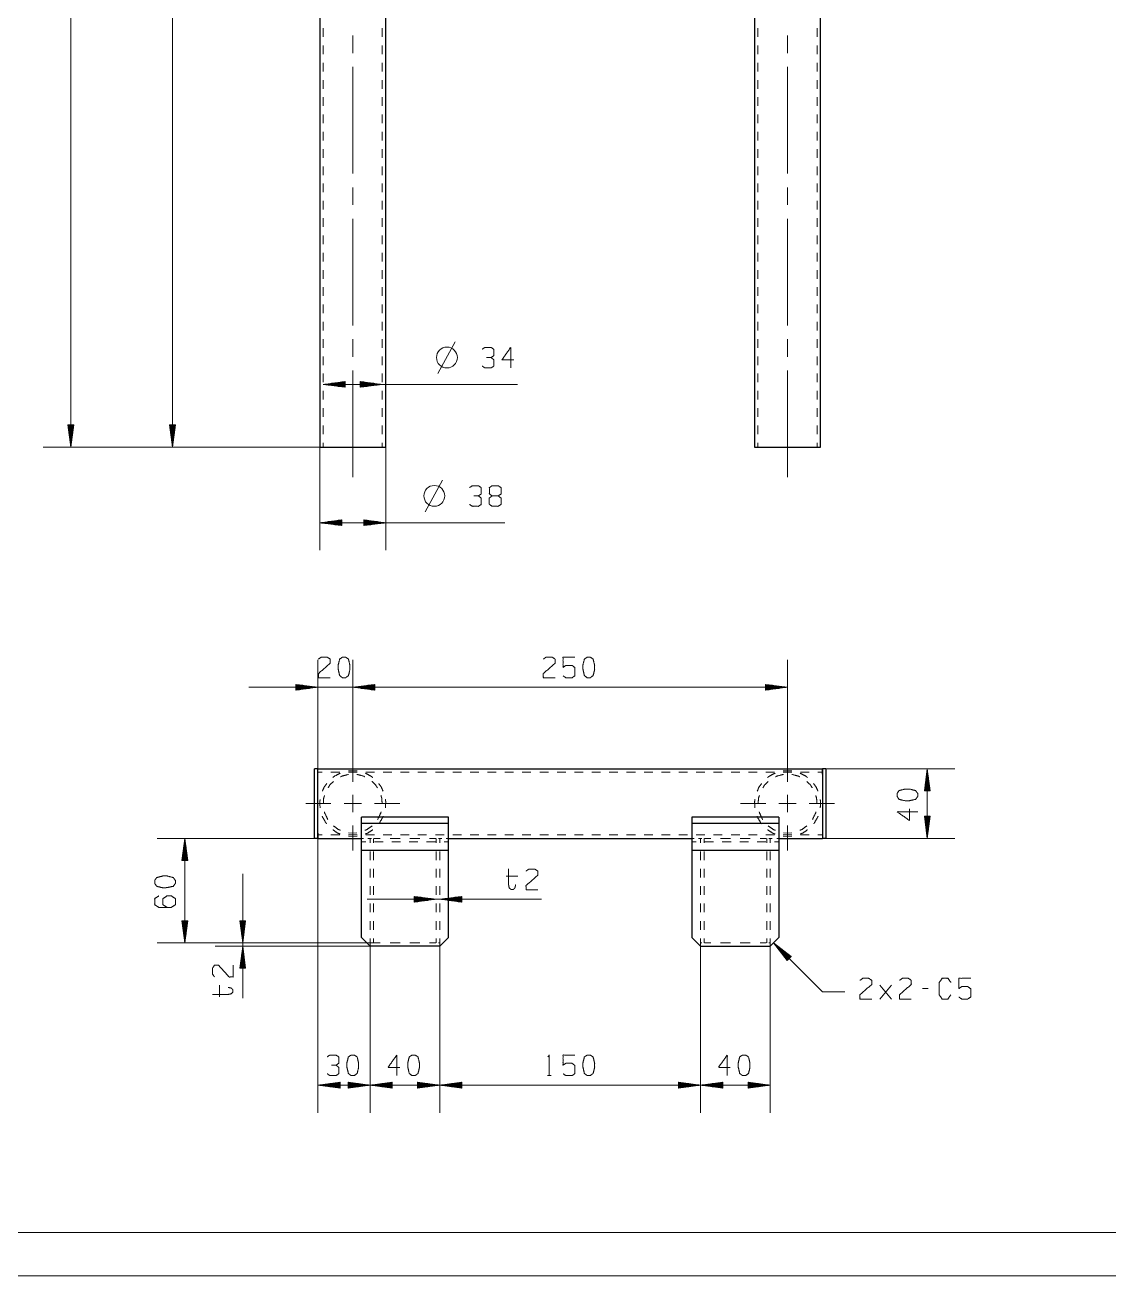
# Model space of a CAD drawing. Header units: millimetres. Extents: x 0 to 420, y 0 to 297.
# Drawn here: x 85.4 to 210, y 0 to 143.9 of the extents above; entities that cross this region are included whole.
import ezdxf

# ---------------------------------------------------------------- set-up
doc = ezdxf.new("R2010")
doc.units = ezdxf.units.MM
doc.layers.add('101', color=7, linetype='Continuous', true_color=0xffffff)

msp = doc.modelspace()

# ---------------------------------------------------------------- linework, layer by layer
at = {"layer": '101', "color": 22, "linetype": 'Continuous', "lineweight": 18}
for p, q in [((90.63, 95.33), (90.63, 261.86)), ((102.31, 95.33), (102.31, 240.33)), ((122.18, 102.87), (119.64, 102.53)), ((119.64, 102.53), (122.18, 102.2)), ((119.64, 102.53), (141.99, 102.53)), ((122.18, 102.56), (119.84, 102.56)), ((122.18, 102.51), (119.84, 102.51)), ((122.18, 102.61), (120.22, 102.61)), ((122.18, 102.46), (120.22, 102.46)), ((122.18, 102.66), (120.61, 102.66)), ((122.18, 102.41), (120.61, 102.41)), ((122.18, 102.71), (120.99, 102.71)), ((122.18, 102.35), (120.99, 102.35)), ((122.18, 102.76), (121.38, 102.76)), ((122.18, 102.3), (121.38, 102.3)), ((122.18, 102.81), (121.77, 102.81)), ((122.18, 102.25), (121.77, 102.25)), ((122.18, 102.86), (122.15, 102.86)), ((122.18, 102.86), (122.15, 102.86)), ((122.18, 102.2), (122.15, 102.2)), ((122.18, 102.2), (122.15, 102.2)), ((122.18, 102.2), (122.18, 102.87)), ((126.44, 102.53), (123.9, 102.87)), ((123.9, 102.87), (123.9, 102.2)), ((123.9, 102.86), (123.94, 102.86)), ((123.9, 102.86), (123.94, 102.86)), ((123.9, 102.81), (124.32, 102.81)), ((123.9, 102.76), (124.71, 102.76)), ((123.9, 102.71), (125.09, 102.71)), ((123.9, 102.66), (125.48, 102.66)), ((123.9, 102.61), (125.87, 102.61)), ((123.9, 102.56), (126.25, 102.56)), ((123.9, 102.2), (126.44, 102.53)), ((123.9, 102.51), (126.25, 102.51)), ((123.9, 102.46), (125.87, 102.46)), ((123.9, 102.41), (125.48, 102.41)), ((123.9, 102.35), (125.09, 102.35)), ((123.9, 102.3), (124.71, 102.3)), ((123.9, 102.25), (124.32, 102.25)), ((123.9, 102.2), (123.94, 102.2)), ((123.9, 102.2), (123.94, 102.2)), ((90.3, 97.87), (90.3, 97.83)), ((90.3, 97.87), (90.3, 97.83)), ((90.3, 97.87), (90.63, 95.33)), ((90.97, 97.87), (90.3, 97.87)), ((90.36, 97.87), (90.36, 97.45)), ((90.41, 97.87), (90.41, 97.06)), ((90.46, 97.87), (90.46, 96.68)), ((90.51, 97.87), (90.51, 96.29)), ((90.56, 97.87), (90.56, 95.9)), ((90.61, 97.87), (90.61, 95.52)), ((90.63, 95.33), (90.97, 97.87)), ((90.66, 97.87), (90.66, 95.52)), ((90.71, 97.87), (90.71, 95.9)), ((90.76, 97.87), (90.76, 96.29)), ((90.81, 97.87), (90.81, 96.68)), ((90.86, 97.87), (90.86, 97.06)), ((90.91, 97.87), (90.91, 97.45)), ((90.96, 97.87), (90.96, 97.83)), ((90.96, 97.87), (90.96, 97.83)), ((101.98, 97.87), (101.98, 97.83)), ((102.65, 97.87), (101.98, 97.87)), ((101.98, 97.87), (101.98, 97.83)), ((101.98, 97.87), (102.31, 95.33)), ((102.03, 97.87), (102.03, 97.45)), ((102.09, 97.87), (102.09, 97.06)), ((102.14, 97.87), (102.14, 96.68)), ((102.19, 97.87), (102.19, 96.29)), ((102.24, 97.87), (102.24, 95.9)), ((102.29, 97.87), (102.29, 95.52)), ((102.31, 95.33), (102.65, 97.87)), ((102.34, 97.87), (102.34, 95.52)), ((102.39, 97.87), (102.39, 95.9)), ((102.44, 97.87), (102.44, 96.29)), ((102.49, 97.87), (102.49, 96.68)), ((102.54, 97.87), (102.54, 97.06)), ((102.59, 97.87), (102.59, 97.45)), ((102.64, 97.87), (102.64, 97.83)), ((102.64, 97.87), (102.64, 97.83)), ((119.24, 95.33), (87.46, 95.33)), ((119.24, 95.33), (99.14, 95.33)), ((119.24, 95.33), (119.24, 83.45)), ((126.84, 95.33), (126.84, 83.45)), ((121.78, 86.95), (119.24, 86.62)), ((119.24, 86.62), (121.78, 86.29)), ((119.24, 86.62), (140.54, 86.62)), ((121.78, 86.65), (119.44, 86.65)), ((121.78, 86.59), (119.44, 86.59)), ((121.78, 86.7), (119.82, 86.7)), ((121.78, 86.54), (119.82, 86.54)), ((121.78, 86.75), (120.21, 86.75)), ((121.78, 86.49), (120.21, 86.49)), ((121.78, 86.8), (120.59, 86.8)), ((121.78, 86.44), (120.59, 86.44)), ((121.78, 86.85), (120.98, 86.85)), ((121.78, 86.39), (120.98, 86.39)), ((121.78, 86.9), (121.37, 86.9)), ((121.78, 86.34), (121.37, 86.34)), ((121.78, 86.95), (121.75, 86.95)), ((121.78, 86.95), (121.75, 86.95)), ((121.78, 86.29), (121.78, 86.95)), ((126.84, 86.62), (124.3, 86.95)), ((124.3, 86.95), (124.34, 86.95)), ((124.3, 86.95), (124.3, 86.29)), ((124.3, 86.95), (124.34, 86.95)), ((124.3, 86.9), (124.72, 86.9)), ((124.3, 86.85), (125.11, 86.85)), ((124.3, 86.8), (125.49, 86.8)), ((124.3, 86.75), (125.88, 86.75)), ((124.3, 86.7), (126.27, 86.7)), ((124.3, 86.65), (126.65, 86.65)), ((124.3, 86.29), (126.84, 86.62)), ((124.3, 86.59), (126.65, 86.59)), ((124.3, 86.54), (126.27, 86.54)), ((124.3, 86.49), (125.88, 86.49)), ((124.3, 86.44), (125.49, 86.44)), ((124.3, 86.39), (125.11, 86.39)), ((124.3, 86.34), (124.72, 86.34)), ((121.78, 86.29), (121.75, 86.29)), ((121.78, 86.29), (121.75, 86.29)), ((124.3, 86.29), (124.34, 86.29)), ((124.3, 86.29), (124.34, 86.29)), ((119.04, 58.32), (119.04, 70.87)), ((123.04, 59.72), (123.04, 70.87)), ((123.04, 59.72), (123.04, 70.87)), ((173.04, 59.72), (173.04, 70.87)), ((111.11, 67.7), (130.98, 67.7)), ((116.5, 68.03), (116.54, 68.03)), ((116.5, 68.03), (116.54, 68.03)), ((116.5, 68.03), (116.5, 67.36)), ((119.04, 67.7), (116.5, 68.03)), ((116.5, 67.98), (116.92, 67.98)), ((116.5, 67.93), (117.31, 67.93)), ((116.5, 67.88), (117.69, 67.88)), ((116.5, 67.83), (118.08, 67.83)), ((116.5, 67.77), (118.47, 67.77)), ((116.5, 67.72), (118.85, 67.72)), ((116.5, 67.36), (119.04, 67.7)), ((116.5, 67.67), (118.85, 67.67)), ((116.5, 67.62), (118.47, 67.62)), ((125.58, 68.03), (123.04, 67.7)), ((125.58, 68.03), (123.04, 67.7)), ((123.04, 67.7), (125.58, 67.36)), ((123.04, 67.7), (125.58, 67.36)), ((123.04, 67.7), (173.04, 67.7)), ((125.58, 67.72), (123.24, 67.72)), ((125.58, 67.72), (123.24, 67.72)), ((125.58, 67.67), (123.24, 67.67)), ((125.58, 67.67), (123.24, 67.67)), ((125.58, 67.77), (123.62, 67.77)), ((125.58, 67.77), (123.62, 67.77)), ((125.58, 67.62), (123.62, 67.62)), ((125.58, 67.62), (123.62, 67.62)), ((125.58, 67.83), (124.01, 67.83)), ((125.58, 67.83), (124.01, 67.83)), ((125.58, 67.88), (124.39, 67.88)), ((125.58, 67.88), (124.39, 67.88)), ((125.58, 67.93), (124.78, 67.93)), ((125.58, 67.93), (124.78, 67.93)), ((125.58, 67.98), (125.17, 67.98)), ((125.58, 67.98), (125.17, 67.98)), ((125.58, 68.03), (125.55, 68.03)), ((125.58, 68.03), (125.55, 68.03)), ((125.58, 68.03), (125.55, 68.03)), ((125.58, 68.03), (125.55, 68.03)), ((125.58, 67.36), (125.58, 68.03)), ((125.58, 67.36), (125.58, 68.03)), ((170.5, 68.03), (170.54, 68.03)), ((170.5, 68.03), (170.54, 68.03)), ((173.04, 67.7), (170.5, 68.03)), ((170.5, 68.03), (170.5, 67.36)), ((170.5, 67.98), (170.92, 67.98)), ((170.5, 67.93), (171.31, 67.93)), ((170.5, 67.88), (171.69, 67.88)), ((170.5, 67.83), (172.08, 67.83)), ((170.5, 67.77), (172.47, 67.77)), ((170.5, 67.72), (172.85, 67.72)), ((170.5, 67.36), (173.04, 67.7)), ((170.5, 67.67), (172.85, 67.67)), ((170.5, 67.62), (172.47, 67.62)), ((116.5, 67.57), (118.08, 67.57)), ((116.5, 67.52), (117.69, 67.52)), ((116.5, 67.47), (117.31, 67.47)), ((116.5, 67.42), (116.92, 67.42)), ((116.5, 67.37), (116.54, 67.37)), ((116.5, 67.37), (116.54, 67.37)), ((125.58, 67.57), (124.01, 67.57)), ((125.58, 67.57), (124.01, 67.57)), ((125.58, 67.52), (124.39, 67.52)), ((125.58, 67.52), (124.39, 67.52)), ((125.58, 67.47), (124.78, 67.47)), ((125.58, 67.47), (124.78, 67.47)), ((125.58, 67.42), (125.17, 67.42)), ((125.58, 67.42), (125.17, 67.42)), ((125.58, 67.37), (125.55, 67.37)), ((125.58, 67.37), (125.55, 67.37)), ((125.58, 67.37), (125.55, 67.37)), ((125.58, 67.37), (125.55, 67.37)), ((170.5, 67.57), (172.08, 67.57)), ((170.5, 67.52), (171.69, 67.52)), ((170.5, 67.47), (171.31, 67.47)), ((170.5, 67.42), (170.92, 67.42)), ((170.5, 67.37), (170.54, 67.37)), ((170.5, 67.37), (170.54, 67.37)), ((177.44, 58.32), (192.28, 58.32)), ((189.11, 58.32), (188.77, 55.78)), ((189.03, 55.78), (189.03, 57.74)), ((189.08, 55.78), (189.08, 58.13)), ((189.44, 55.78), (189.11, 58.32)), ((189.11, 50.32), (189.11, 58.32)), ((189.13, 55.78), (189.13, 58.13)), ((189.18, 55.78), (189.18, 57.74)), ((188.83, 55.78), (188.83, 56.2)), ((188.88, 55.78), (188.88, 56.58)), ((188.93, 55.78), (188.93, 56.97)), ((188.98, 55.78), (188.98, 57.36)), ((189.23, 55.78), (189.23, 57.36)), ((189.29, 55.78), (189.29, 56.97)), ((189.34, 55.78), (189.34, 56.58)), ((189.39, 55.78), (189.39, 56.2)), ((188.77, 55.78), (189.44, 55.78)), ((188.78, 55.78), (188.78, 55.81)), ((188.78, 55.78), (188.78, 55.81)), ((189.44, 55.78), (189.44, 55.81)), ((189.44, 55.78), (189.44, 55.81)), ((189.44, 52.86), (188.77, 52.86)), ((188.77, 52.86), (189.11, 50.32)), ((188.78, 52.86), (188.78, 52.83)), ((188.78, 52.86), (188.78, 52.83)), ((188.83, 52.86), (188.83, 52.44)), ((188.88, 52.86), (188.88, 52.06)), ((188.93, 52.86), (188.93, 51.67)), ((188.98, 52.86), (188.98, 51.28)), ((189.03, 52.86), (189.03, 50.9)), ((189.08, 52.86), (189.08, 50.51)), ((189.11, 50.32), (189.44, 52.86)), ((189.13, 52.86), (189.13, 50.51)), ((189.18, 52.86), (189.18, 50.9)), ((189.23, 52.86), (189.23, 51.28)), ((189.29, 52.86), (189.29, 51.67)), ((189.34, 52.86), (189.34, 52.06)), ((189.39, 52.86), (189.39, 52.44)), ((189.44, 52.86), (189.44, 52.83)), ((189.44, 52.86), (189.44, 52.83)), ((119.04, 50.32), (100.56, 50.32)), ((103.74, 50.32), (103.4, 47.78)), ((103.56, 47.78), (103.56, 48.97)), ((103.61, 47.78), (103.61, 49.36)), ((103.66, 47.78), (103.66, 49.74)), ((103.71, 47.78), (103.71, 50.13)), ((104.07, 47.78), (103.74, 50.32)), ((103.74, 38.32), (103.74, 50.32)), ((103.76, 47.78), (103.76, 50.13)), ((103.81, 47.78), (103.81, 49.74)), ((103.87, 47.78), (103.87, 49.36)), ((103.92, 47.78), (103.92, 48.97)), ((119.04, 50.32), (119.04, 18.77)), ((177.44, 50.32), (192.28, 50.32)), ((103.4, 47.78), (104.07, 47.78)), ((103.41, 47.78), (103.41, 47.81)), ((103.41, 47.78), (103.41, 47.81)), ((103.46, 47.78), (103.46, 48.2)), ((103.51, 47.78), (103.51, 48.58)), ((103.97, 47.78), (103.97, 48.58)), ((104.02, 47.78), (104.02, 48.2)), ((104.07, 47.78), (104.07, 47.81)), ((104.07, 47.78), (104.07, 47.81)), ((110.39, 46.26), (110.39, 31.94)), ((144.76, 43.32), (124.71, 43.32)), ((132.64, 43.32), (130.1, 43.65)), ((130.1, 43.65), (130.14, 43.65)), ((130.1, 43.65), (130.14, 43.65)), ((130.1, 43.65), (130.1, 42.99)), ((130.1, 43.6), (130.52, 43.6)), ((130.1, 43.55), (130.91, 43.55)), ((130.1, 43.5), (131.29, 43.5)), ((130.1, 43.45), (131.68, 43.45)), ((130.1, 43.4), (132.07, 43.4)), ((130.1, 43.35), (132.45, 43.35)), ((130.1, 42.99), (132.64, 43.32)), ((130.1, 43.29), (132.45, 43.29)), ((130.1, 43.24), (132.07, 43.24)), ((130.1, 43.19), (131.68, 43.19)), ((135.58, 43.65), (133.04, 43.32)), ((133.04, 43.32), (135.58, 42.99)), ((135.58, 43.35), (133.24, 43.35)), ((135.58, 43.29), (133.24, 43.29)), ((135.58, 43.4), (133.62, 43.4)), ((135.58, 43.24), (133.62, 43.24)), ((135.58, 43.45), (134.01, 43.45)), ((135.58, 43.19), (134.01, 43.19)), ((135.58, 43.5), (134.39, 43.5)), ((135.58, 43.55), (134.78, 43.55)), ((135.58, 43.6), (135.17, 43.6)), ((135.58, 43.65), (135.55, 43.65)), ((135.58, 43.65), (135.55, 43.65)), ((135.58, 42.99), (135.58, 43.65)), ((130.1, 43.14), (131.29, 43.14)), ((130.1, 43.09), (130.91, 43.09)), ((130.1, 43.04), (130.52, 43.04)), ((130.1, 42.99), (130.14, 42.99)), ((130.1, 42.99), (130.14, 42.99)), ((135.58, 43.14), (134.39, 43.14)), ((135.58, 43.09), (134.78, 43.09)), ((135.58, 43.04), (135.17, 43.04)), ((135.58, 42.99), (135.55, 42.99)), ((135.58, 42.99), (135.55, 42.99)), ((104.07, 40.86), (103.4, 40.86)), ((103.4, 40.86), (103.74, 38.32)), ((103.41, 40.86), (103.41, 40.83)), ((103.41, 40.86), (103.41, 40.83)), ((103.46, 40.86), (103.46, 40.44)), ((103.51, 40.86), (103.51, 40.06)), ((103.56, 40.86), (103.56, 39.67)), ((103.61, 40.86), (103.61, 39.28)), ((103.66, 40.86), (103.66, 38.9)), ((103.71, 40.86), (103.71, 38.51)), ((103.74, 38.32), (104.07, 40.86)), ((103.76, 40.86), (103.76, 38.51)), ((103.81, 40.86), (103.81, 38.9)), ((103.87, 40.86), (103.87, 39.28)), ((103.92, 40.86), (103.92, 39.67)), ((103.97, 40.86), (103.97, 40.06)), ((104.02, 40.86), (104.02, 40.44)), ((104.07, 40.86), (104.07, 40.83)), ((104.07, 40.86), (104.07, 40.83)), ((110.73, 40.86), (110.06, 40.86)), ((110.06, 40.86), (110.06, 40.83)), ((110.06, 40.86), (110.06, 40.83)), ((110.06, 40.86), (110.39, 38.32)), ((110.11, 40.86), (110.11, 40.44)), ((110.16, 40.86), (110.16, 40.06)), ((110.21, 40.86), (110.21, 39.67)), ((110.26, 40.86), (110.26, 39.28)), ((110.31, 40.86), (110.31, 38.9)), ((110.37, 40.86), (110.37, 38.51)), ((110.39, 38.32), (110.73, 40.86)), ((110.42, 40.86), (110.42, 38.51)), ((110.47, 40.86), (110.47, 38.9)), ((110.52, 40.86), (110.52, 39.28)), ((110.57, 40.86), (110.57, 39.67)), ((110.62, 40.86), (110.62, 40.06)), ((110.67, 40.86), (110.67, 40.44)), ((110.72, 40.86), (110.72, 40.83)), ((110.72, 40.86), (110.72, 40.83)), ((125.04, 38.32), (100.56, 38.32)), ((125.64, 38.32), (107.22, 38.32)), ((125.04, 37.92), (107.22, 37.92)), ((110.39, 37.92), (110.06, 35.38)), ((110.37, 35.38), (110.37, 37.73)), ((110.73, 35.38), (110.39, 37.92)), ((110.42, 35.38), (110.42, 37.73)), ((125.04, 38.32), (125.04, 18.77)), ((125.04, 38.32), (125.04, 18.77)), ((133.04, 38.32), (133.04, 18.77)), ((133.04, 38.32), (133.04, 18.77)), ((163.04, 38.32), (163.04, 18.77)), ((163.04, 38.32), (163.04, 18.77)), ((171.04, 38.32), (171.04, 18.77)), ((171.43, 38.31), (172.99, 36.27)), ((173.46, 36.75), (171.43, 38.31)), ((177.07, 32.67), (171.43, 38.31)), ((173.21, 36.49), (171.55, 38.15)), ((173.24, 36.53), (171.58, 38.19)), ((173.17, 36.46), (171.79, 37.84)), ((173.28, 36.56), (171.89, 37.95)), ((173.14, 36.42), (172.02, 37.53)), ((173.32, 36.6), (172.2, 37.71)), ((173.35, 36.64), (172.51, 37.48)), ((110.16, 35.38), (110.16, 36.18)), ((110.21, 35.38), (110.21, 36.57)), ((110.26, 35.38), (110.26, 36.96)), ((110.31, 35.38), (110.31, 37.34)), ((110.47, 35.38), (110.47, 37.34)), ((110.52, 35.38), (110.52, 36.96)), ((110.57, 35.38), (110.57, 36.57)), ((110.62, 35.38), (110.62, 36.18)), ((173.1, 36.38), (172.26, 37.23)), ((173.06, 36.35), (172.5, 36.92)), ((173.03, 36.31), (172.73, 36.61)), ((173.39, 36.67), (172.82, 37.24)), ((172.99, 36.28), (172.97, 36.3)), ((172.99, 36.28), (172.97, 36.3)), ((172.99, 36.27), (173.46, 36.75)), ((173.42, 36.71), (173.13, 37)), ((173.46, 36.74), (173.44, 36.77)), ((173.46, 36.74), (173.44, 36.77)), ((110.06, 35.38), (110.06, 35.41)), ((110.06, 35.38), (110.06, 35.41)), ((110.06, 35.38), (110.73, 35.38)), ((110.11, 35.38), (110.11, 35.8)), ((110.67, 35.38), (110.67, 35.8)), ((110.72, 35.38), (110.72, 35.41)), ((110.72, 35.38), (110.72, 35.41)), ((177.07, 32.67), (179.61, 32.67)), ((121.58, 22.28), (119.04, 21.94)), ((119.04, 21.94), (125.04, 21.94)), ((119.04, 21.94), (121.58, 21.61)), ((121.58, 21.97), (119.24, 21.97)), ((121.58, 21.92), (119.24, 21.92)), ((121.58, 22.02), (119.62, 22.02)), ((121.58, 21.87), (119.62, 21.87)), ((121.58, 22.07), (120.01, 22.07)), ((121.58, 21.82), (120.01, 21.82)), ((121.58, 22.12), (120.39, 22.12)), ((121.58, 21.76), (120.39, 21.76)), ((121.58, 22.17), (120.78, 22.17)), ((121.58, 21.71), (120.78, 21.71)), ((121.58, 22.22), (121.17, 22.22)), ((121.58, 21.66), (121.17, 21.66)), ((121.58, 22.27), (121.55, 22.27)), ((121.58, 22.27), (121.55, 22.27)), ((121.58, 21.61), (121.55, 21.61)), ((121.58, 21.61), (121.55, 21.61)), ((121.58, 21.61), (121.58, 22.28)), ((125.04, 21.94), (122.5, 22.28)), ((122.5, 22.28), (122.5, 21.61)), ((122.5, 22.27), (122.54, 22.27)), ((122.5, 22.27), (122.54, 22.27)), ((122.5, 22.22), (122.92, 22.22)), ((122.5, 22.17), (123.31, 22.17)), ((122.5, 22.12), (123.69, 22.12)), ((122.5, 22.07), (124.08, 22.07)), ((122.5, 22.02), (124.47, 22.02)), ((122.5, 21.97), (124.85, 21.97)), ((122.5, 21.61), (125.04, 21.94)), ((122.5, 21.92), (124.85, 21.92)), ((122.5, 21.87), (124.47, 21.87)), ((122.5, 21.82), (124.08, 21.82)), ((122.5, 21.76), (123.69, 21.76)), ((122.5, 21.71), (123.31, 21.71)), ((122.5, 21.66), (122.92, 21.66)), ((122.5, 21.61), (122.54, 21.61)), ((122.5, 21.61), (122.54, 21.61)), ((127.58, 22.28), (125.04, 21.94)), ((125.04, 21.94), (127.58, 21.61)), ((133.04, 21.94), (125.04, 21.94)), ((127.58, 21.97), (125.24, 21.97)), ((127.58, 21.92), (125.24, 21.92)), ((127.58, 22.02), (125.62, 22.02)), ((127.58, 21.87), (125.62, 21.87)), ((127.58, 22.07), (126.01, 22.07)), ((127.58, 21.82), (126.01, 21.82)), ((127.58, 22.12), (126.39, 22.12)), ((127.58, 21.76), (126.39, 21.76)), ((127.58, 22.17), (126.78, 22.17)), ((127.58, 21.71), (126.78, 21.71)), ((127.58, 22.22), (127.17, 22.22)), ((127.58, 21.66), (127.17, 21.66)), ((127.58, 22.27), (127.55, 22.27)), ((127.58, 22.27), (127.55, 22.27)), ((127.58, 21.61), (127.55, 21.61)), ((127.58, 21.61), (127.55, 21.61)), ((127.58, 21.61), (127.58, 22.28)), ((133.04, 21.94), (130.5, 22.28)), ((130.5, 22.28), (130.5, 21.61)), ((130.5, 22.27), (130.54, 22.27)), ((130.5, 22.27), (130.54, 22.27)), ((130.5, 22.22), (130.92, 22.22)), ((130.5, 22.17), (131.31, 22.17)), ((130.5, 22.12), (131.69, 22.12)), ((130.5, 22.07), (132.08, 22.07)), ((130.5, 22.02), (132.47, 22.02)), ((130.5, 21.97), (132.85, 21.97)), ((130.5, 21.61), (133.04, 21.94)), ((130.5, 21.92), (132.85, 21.92)), ((130.5, 21.87), (132.47, 21.87)), ((130.5, 21.82), (132.08, 21.82)), ((130.5, 21.76), (131.69, 21.76)), ((130.5, 21.71), (131.31, 21.71)), ((130.5, 21.66), (130.92, 21.66)), ((130.5, 21.61), (130.54, 21.61)), ((130.5, 21.61), (130.54, 21.61)), ((135.58, 22.28), (133.04, 21.94)), ((163.04, 21.94), (133.04, 21.94)), ((133.04, 21.94), (135.58, 21.61)), ((135.58, 21.97), (133.24, 21.97)), ((135.58, 21.92), (133.24, 21.92)), ((135.58, 22.02), (133.62, 22.02)), ((135.58, 21.87), (133.62, 21.87)), ((135.58, 22.07), (134.01, 22.07)), ((135.58, 21.82), (134.01, 21.82)), ((135.58, 22.12), (134.39, 22.12)), ((135.58, 21.76), (134.39, 21.76)), ((135.58, 22.17), (134.78, 22.17)), ((135.58, 21.71), (134.78, 21.71)), ((135.58, 22.22), (135.17, 22.22)), ((135.58, 21.66), (135.17, 21.66)), ((135.58, 22.27), (135.55, 22.27)), ((135.58, 22.27), (135.55, 22.27)), ((135.58, 21.61), (135.55, 21.61)), ((135.58, 21.61), (135.55, 21.61)), ((135.58, 21.61), (135.58, 22.28)), ((163.04, 21.94), (160.5, 22.28)), ((160.5, 22.28), (160.5, 21.61)), ((160.5, 22.27), (160.54, 22.27)), ((160.5, 22.27), (160.54, 22.27)), ((160.5, 22.22), (160.92, 22.22)), ((160.5, 22.17), (161.31, 22.17)), ((160.5, 22.12), (161.69, 22.12)), ((160.5, 22.07), (162.08, 22.07)), ((160.5, 22.02), (162.47, 22.02)), ((160.5, 21.97), (162.85, 21.97)), ((160.5, 21.61), (163.04, 21.94)), ((160.5, 21.92), (162.85, 21.92)), ((160.5, 21.87), (162.47, 21.87)), ((160.5, 21.82), (162.08, 21.82)), ((160.5, 21.76), (161.69, 21.76)), ((160.5, 21.71), (161.31, 21.71)), ((160.5, 21.66), (160.92, 21.66)), ((160.5, 21.61), (160.54, 21.61)), ((160.5, 21.61), (160.54, 21.61)), ((165.58, 22.28), (163.04, 21.94)), ((163.04, 21.94), (165.58, 21.61)), ((171.04, 21.94), (163.04, 21.94)), ((165.58, 21.97), (163.24, 21.97)), ((165.58, 21.92), (163.24, 21.92)), ((165.58, 22.02), (163.62, 22.02)), ((165.58, 21.87), (163.62, 21.87)), ((165.58, 22.07), (164.01, 22.07)), ((165.58, 21.82), (164.01, 21.82)), ((165.58, 22.12), (164.39, 22.12)), ((165.58, 21.76), (164.39, 21.76)), ((165.58, 22.17), (164.78, 22.17)), ((165.58, 21.71), (164.78, 21.71)), ((165.58, 22.22), (165.17, 22.22)), ((165.58, 21.66), (165.17, 21.66)), ((165.58, 22.27), (165.55, 22.27)), ((165.58, 22.27), (165.55, 22.27)), ((165.58, 21.61), (165.55, 21.61)), ((165.58, 21.61), (165.55, 21.61)), ((165.58, 21.61), (165.58, 22.28)), ((171.04, 21.94), (168.5, 22.28)), ((168.5, 22.28), (168.5, 21.61)), ((168.5, 22.27), (168.54, 22.27)), ((168.5, 22.27), (168.54, 22.27)), ((168.5, 22.22), (168.92, 22.22)), ((168.5, 22.17), (169.31, 22.17)), ((168.5, 22.12), (169.69, 22.12)), ((168.5, 22.07), (170.08, 22.07)), ((168.5, 22.02), (170.47, 22.02)), ((168.5, 21.97), (170.85, 21.97)), ((168.5, 21.61), (171.04, 21.94)), ((168.5, 21.92), (170.85, 21.92)), ((168.5, 21.87), (170.47, 21.87)), ((168.5, 21.82), (170.08, 21.82)), ((168.5, 21.76), (169.69, 21.76)), ((168.5, 21.71), (169.31, 21.71)), ((168.5, 21.66), (168.92, 21.66)), ((168.5, 21.61), (168.54, 21.61)), ((168.5, 21.61), (168.54, 21.61))]:
    msp.add_line(p, q, dxfattribs=at)
at = {"layer": '101', "color": 92, "linetype": 'Continuous', "lineweight": 25}
for p, q in [((119.24, 240.33), (119.24, 95.33)), ((126.84, 95.33), (126.84, 240.33)), ((169.24, 240.33), (169.24, 95.33)), ((176.84, 95.33), (176.84, 240.33)), ((119.04, 58.32), (177.04, 58.32)), ((119.04, 50.92), (119.04, 57.72)), ((177.04, 57.72), (177.04, 50.92)), ((124.04, 52.04), (124.04, 52.75)), ((134.04, 52.75), (124.04, 52.75)), ((124.04, 49.51), (124.04, 52.04)), ((134.04, 52.04), (124.04, 52.04)), ((134.04, 52.04), (134.04, 52.75)), ((134.04, 49.51), (134.04, 52.04)), ((162.04, 52.75), (162.04, 52.04)), ((172.04, 52.75), (162.04, 52.75)), ((172.04, 52.04), (162.04, 52.04)), ((162.04, 52.04), (162.04, 49.51)), ((172.04, 52.75), (172.04, 52.04)), ((172.04, 52.04), (172.04, 49.51)), ((119.04, 50.32), (124.04, 50.32)), ((134.04, 48.92), (124.04, 48.92)), ((134.04, 50.32), (162.04, 50.32)), ((172.04, 48.92), (162.04, 48.92)), ((172.04, 50.32), (177.04, 50.32)), ((124.04, 38.92), (124.04, 47.92)), ((134.04, 38.92), (134.04, 47.92)), ((162.04, 47.92), (162.04, 38.92)), ((172.04, 47.92), (172.04, 38.92)), ((124.04, 38.92), (125.04, 37.92)), ((133.04, 37.92), (134.04, 38.92)), ((162.04, 38.92), (163.04, 37.92)), ((171.04, 37.92), (172.04, 38.92)), ((133.04, 37.92), (125.04, 37.92)), ((163.04, 37.92), (171.04, 37.92))]:
    msp.add_line(p, q, dxfattribs=at)
at = {"layer": '101', "color": 53, "linetype": 'Continuous', "lineweight": 18}
for p, q in [((119.64, 143.49), (119.64, 142.5)), ((126.44, 142.5), (126.44, 143.49)), ((169.64, 143.49), (169.64, 142.5)), ((176.44, 142.5), (176.44, 143.49)), ((119.64, 141.51), (119.64, 140.51)), ((126.44, 140.51), (126.44, 141.51)), ((169.64, 141.51), (169.64, 140.51)), ((176.44, 140.51), (176.44, 141.51)), ((119.64, 139.52), (119.64, 138.53)), ((126.44, 138.53), (126.44, 139.52)), ((169.64, 139.52), (169.64, 138.53)), ((176.44, 138.53), (176.44, 139.52)), ((119.64, 137.53), (119.64, 136.54)), ((126.44, 136.54), (126.44, 137.53)), ((169.64, 137.53), (169.64, 136.54)), ((176.44, 136.54), (176.44, 137.53)), ((119.64, 135.55), (119.64, 134.55)), ((126.44, 134.55), (126.44, 135.55)), ((169.64, 135.55), (169.64, 134.55)), ((176.44, 134.55), (176.44, 135.55)), ((119.64, 133.56), (119.64, 132.57)), ((126.44, 132.57), (126.44, 133.56)), ((169.64, 133.56), (169.64, 132.57)), ((176.44, 132.57), (176.44, 133.56)), ((119.64, 131.58), (119.64, 130.58)), ((126.44, 130.58), (126.44, 131.58)), ((169.64, 131.58), (169.64, 130.58)), ((176.44, 130.58), (176.44, 131.58)), ((119.64, 129.59), (119.64, 128.6)), ((126.44, 128.6), (126.44, 129.59)), ((169.64, 129.59), (169.64, 128.6)), ((176.44, 128.6), (176.44, 129.59)), ((119.64, 127.6), (119.64, 126.61)), ((126.44, 126.61), (126.44, 127.6)), ((169.64, 127.6), (169.64, 126.61)), ((176.44, 126.61), (176.44, 127.6)), ((119.64, 125.62), (119.64, 124.62)), ((126.44, 124.62), (126.44, 125.62)), ((169.64, 125.62), (169.64, 124.62)), ((176.44, 124.62), (176.44, 125.62)), ((119.64, 123.63), (119.64, 122.64)), ((126.44, 122.64), (126.44, 123.63)), ((169.64, 123.63), (169.64, 122.64)), ((176.44, 122.64), (176.44, 123.63)), ((119.64, 121.64), (119.64, 120.65)), ((126.44, 120.65), (126.44, 121.64)), ((169.64, 121.64), (169.64, 120.65)), ((176.44, 120.65), (176.44, 121.64)), ((119.64, 119.66), (119.64, 118.66)), ((126.44, 118.66), (126.44, 119.66)), ((169.64, 119.66), (169.64, 118.66)), ((176.44, 118.66), (176.44, 119.66)), ((119.64, 117.67), (119.64, 116.68)), ((126.44, 116.68), (126.44, 117.67)), ((169.64, 117.67), (169.64, 116.68)), ((176.44, 116.68), (176.44, 117.67)), ((119.64, 115.68), (119.64, 114.69)), ((126.44, 114.69), (126.44, 115.68)), ((169.64, 115.68), (169.64, 114.69)), ((176.44, 114.69), (176.44, 115.68)), ((119.64, 113.7), (119.64, 112.71)), ((126.44, 112.71), (126.44, 113.7)), ((169.64, 113.7), (169.64, 112.71)), ((176.44, 112.71), (176.44, 113.7)), ((119.64, 111.71), (119.64, 110.72)), ((126.44, 110.72), (126.44, 111.71)), ((169.64, 111.71), (169.64, 110.72)), ((176.44, 110.72), (176.44, 111.71)), ((119.64, 109.73), (119.64, 108.73)), ((126.44, 108.73), (126.44, 109.73)), ((169.64, 109.73), (169.64, 108.73)), ((176.44, 108.73), (176.44, 109.73)), ((119.64, 107.74), (119.64, 106.75)), ((126.44, 106.75), (126.44, 107.74)), ((169.64, 107.74), (169.64, 106.75)), ((176.44, 106.75), (176.44, 107.74)), ((119.64, 105.75), (119.64, 104.76)), ((126.44, 104.76), (126.44, 105.75)), ((169.64, 105.75), (169.64, 104.76)), ((176.44, 104.76), (176.44, 105.75)), ((119.64, 103.77), (119.64, 102.77)), ((126.44, 102.77), (126.44, 103.77)), ((169.64, 103.77), (169.64, 102.77)), ((176.44, 102.77), (176.44, 103.77)), ((119.64, 101.78), (119.64, 100.79)), ((126.44, 100.79), (126.44, 101.78)), ((169.64, 101.78), (169.64, 100.79)), ((176.44, 100.79), (176.44, 101.78)), ((119.64, 99.79), (119.64, 98.8)), ((126.44, 98.8), (126.44, 99.79)), ((169.64, 99.79), (169.64, 98.8)), ((176.44, 98.8), (176.44, 99.79)), ((119.64, 97.81), (119.64, 96.81)), ((126.44, 96.81), (126.44, 97.81)), ((169.64, 97.81), (169.64, 96.81)), ((176.44, 96.81), (176.44, 97.81)), ((119.64, 95.82), (119.64, 95.33)), ((126.44, 95.33), (126.44, 95.82)), ((169.64, 95.82), (169.64, 95.33)), ((176.44, 95.33), (176.44, 95.82)), ((119.04, 57.92), (119.54, 57.92)), ((120.54, 57.92), (121.54, 57.92)), ((122.54, 57.92), (123.54, 57.92)), ((124.54, 57.92), (125.54, 57.92)), ((126.54, 57.92), (127.54, 57.92)), ((128.54, 57.92), (129.54, 57.92)), ((130.54, 57.92), (131.54, 57.92)), ((132.54, 57.92), (133.54, 57.92)), ((134.54, 57.92), (135.54, 57.92)), ((136.54, 57.92), (137.54, 57.92)), ((138.54, 57.92), (139.54, 57.92)), ((140.54, 57.92), (141.54, 57.92)), ((142.54, 57.92), (143.54, 57.92)), ((144.54, 57.92), (145.54, 57.92)), ((146.54, 57.92), (147.54, 57.92)), ((148.54, 57.92), (149.54, 57.92)), ((150.54, 57.92), (151.54, 57.92)), ((152.54, 57.92), (153.54, 57.92)), ((154.54, 57.92), (155.54, 57.92)), ((156.54, 57.92), (157.54, 57.92)), ((158.54, 57.92), (159.54, 57.92)), ((160.54, 57.92), (161.54, 57.92)), ((162.54, 57.92), (163.54, 57.92)), ((164.54, 57.92), (165.54, 57.92)), ((166.54, 57.92), (167.54, 57.92)), ((168.54, 57.92), (169.54, 57.92)), ((170.54, 57.92), (171.54, 57.92)), ((172.54, 57.92), (173.54, 57.92)), ((174.54, 57.92), (175.54, 57.92)), ((176.54, 57.92), (177.04, 57.92)), ((119.04, 50.72), (119.54, 50.72)), ((120.54, 50.72), (121.54, 50.72)), ((122.54, 50.72), (123.54, 50.72)), ((122.55, 50.58), (123.04, 50.52)), ((122.56, 50.98), (123.04, 50.92)), ((123.04, 50.92), (123.52, 50.98)), ((123.04, 50.52), (123.54, 50.58)), ((124.54, 50.72), (125.54, 50.72)), ((126.54, 50.72), (127.54, 50.72)), ((128.54, 50.72), (129.54, 50.72)), ((130.54, 50.72), (131.54, 50.72)), ((132.54, 50.72), (133.54, 50.72)), ((134.54, 50.72), (135.54, 50.72)), ((136.54, 50.72), (137.54, 50.72)), ((138.54, 50.72), (139.54, 50.72)), ((140.54, 50.72), (141.54, 50.72)), ((142.54, 50.72), (143.54, 50.72)), ((144.54, 50.72), (145.54, 50.72)), ((146.54, 50.72), (147.54, 50.72)), ((148.54, 50.72), (149.54, 50.72)), ((150.54, 50.72), (151.54, 50.72)), ((152.54, 50.72), (153.54, 50.72)), ((154.54, 50.72), (155.54, 50.72)), ((156.54, 50.72), (157.54, 50.72)), ((158.54, 50.72), (159.54, 50.72)), ((160.54, 50.72), (161.54, 50.72)), ((162.54, 50.72), (163.54, 50.72)), ((164.54, 50.72), (165.54, 50.72)), ((166.54, 50.72), (167.54, 50.72)), ((168.54, 50.72), (169.54, 50.72)), ((170.54, 50.72), (171.54, 50.72)), ((172.54, 50.72), (173.54, 50.72)), ((172.55, 50.58), (173.04, 50.52)), ((172.56, 50.98), (173.04, 50.92)), ((173.04, 50.92), (173.52, 50.98)), ((173.04, 50.52), (173.54, 50.58)), ((174.54, 50.72), (175.54, 50.72)), ((176.54, 50.72), (177.04, 50.72)), ((124.04, 50.32), (124.29, 50.32)), ((124.54, 49.92), (124.04, 49.92)), ((124.79, 50.32), (125.04, 50.32)), ((125.04, 49.82), (125.04, 50.32)), ((125.04, 50.32), (125.19, 50.32)), ((125.44, 49.82), (125.44, 50.32)), ((125.49, 50.32), (125.64, 50.32)), ((126.54, 49.92), (125.54, 49.92)), ((125.64, 50.32), (126.21, 50.32)), ((127.34, 50.32), (128.48, 50.32)), ((128.54, 49.92), (127.54, 49.92)), ((130.54, 49.92), (129.54, 49.92)), ((129.61, 50.32), (130.74, 50.32)), ((132.54, 49.92), (131.54, 49.92)), ((131.88, 50.32), (132.44, 50.32)), ((132.59, 50.32), (132.44, 50.32)), ((132.64, 49.82), (132.64, 50.32)), ((133.04, 50.32), (132.89, 50.32)), ((133.04, 49.82), (133.04, 50.32)), ((133.04, 50.32), (133.29, 50.32)), ((134.04, 49.92), (133.54, 49.92)), ((133.79, 50.32), (134.04, 50.32)), ((162.04, 50.32), (162.29, 50.32)), ((162.54, 49.92), (162.04, 49.92)), ((162.79, 50.32), (163.04, 50.32)), ((163.04, 50.32), (163.04, 49.82)), ((163.19, 50.32), (163.04, 50.32)), ((163.44, 50.32), (163.44, 49.82)), ((163.64, 50.32), (163.49, 50.32)), ((164.54, 49.92), (163.54, 49.92)), ((163.64, 50.32), (164.21, 50.32)), ((165.34, 50.32), (166.48, 50.32)), ((166.54, 49.92), (165.54, 49.92)), ((168.54, 49.92), (167.54, 49.92)), ((167.61, 50.32), (168.74, 50.32)), ((170.54, 49.92), (169.54, 49.92)), ((169.88, 50.32), (170.44, 50.32)), ((170.44, 50.32), (170.59, 50.32)), ((170.64, 50.32), (170.64, 49.82)), ((170.89, 50.32), (171.04, 50.32)), ((171.04, 50.32), (171.29, 50.32)), ((171.04, 50.32), (171.04, 49.82)), ((172.04, 49.92), (171.54, 49.92)), ((171.79, 50.32), (172.04, 50.32)), ((125.04, 47.82), (125.04, 48.82)), ((125.44, 47.82), (125.44, 48.82)), ((132.64, 47.82), (132.64, 48.82)), ((133.04, 47.82), (133.04, 48.82)), ((163.04, 48.82), (163.04, 47.82)), ((163.44, 48.82), (163.44, 47.82)), ((170.64, 48.82), (170.64, 47.82)), ((171.04, 48.82), (171.04, 47.82)), ((125.04, 45.82), (125.04, 46.82)), ((125.44, 45.82), (125.44, 46.82)), ((132.64, 45.82), (132.64, 46.82)), ((133.04, 45.82), (133.04, 46.82)), ((163.04, 46.82), (163.04, 45.82)), ((163.44, 46.82), (163.44, 45.82)), ((170.64, 46.82), (170.64, 45.82)), ((171.04, 46.82), (171.04, 45.82)), ((125.04, 43.82), (125.04, 44.82)), ((125.44, 43.82), (125.44, 44.82)), ((132.64, 43.82), (132.64, 44.82)), ((133.04, 43.82), (133.04, 44.82)), ((163.04, 44.82), (163.04, 43.82)), ((163.44, 44.82), (163.44, 43.82)), ((170.64, 44.82), (170.64, 43.82)), ((171.04, 44.82), (171.04, 43.82)), ((125.04, 41.82), (125.04, 42.82)), ((125.44, 41.82), (125.44, 42.82)), ((132.64, 41.82), (132.64, 42.82)), ((133.04, 41.82), (133.04, 42.82)), ((163.04, 42.82), (163.04, 41.82)), ((163.44, 42.82), (163.44, 41.82)), ((170.64, 42.82), (170.64, 41.82)), ((171.04, 42.82), (171.04, 41.82)), ((125.04, 39.82), (125.04, 40.82)), ((125.44, 39.82), (125.44, 40.82)), ((132.64, 39.82), (132.64, 40.82)), ((133.04, 39.82), (133.04, 40.82)), ((163.04, 40.82), (163.04, 39.82)), ((163.44, 40.82), (163.44, 39.82)), ((170.64, 40.82), (170.64, 39.82)), ((171.04, 40.82), (171.04, 39.82)), ((125.04, 38.32), (125.04, 38.82)), ((125.04, 38.32), (125.04, 38.22)), ((125.19, 38.32), (125.04, 38.32)), ((125.19, 38.32), (125.04, 38.32)), ((125.04, 38.02), (125.04, 37.92)), ((125.44, 38.32), (125.44, 38.82)), ((125.64, 38.32), (125.49, 38.32)), ((125.64, 38.32), (125.49, 38.32)), ((126.21, 38.32), (125.64, 38.32)), ((126.21, 38.32), (125.64, 38.32)), ((128.48, 38.32), (127.34, 38.32)), ((128.48, 38.32), (127.34, 38.32)), ((130.74, 38.32), (129.61, 38.32)), ((130.74, 38.32), (129.61, 38.32)), ((132.44, 38.32), (131.88, 38.32)), ((132.44, 38.32), (131.88, 38.32)), ((132.59, 38.32), (132.44, 38.32)), ((132.59, 38.32), (132.44, 38.32)), ((132.64, 38.32), (132.64, 38.82)), ((133.04, 38.32), (132.89, 38.32)), ((133.04, 38.32), (132.89, 38.32)), ((133.04, 38.32), (133.04, 38.82)), ((133.04, 38.32), (133.04, 38.22)), ((133.04, 38.02), (133.04, 37.92)), ((163.04, 38.82), (163.04, 38.32)), ((163.19, 38.32), (163.04, 38.32)), ((163.19, 38.32), (163.04, 38.32)), ((163.04, 38.22), (163.04, 38.32)), ((163.04, 37.92), (163.04, 38.02)), ((163.44, 38.82), (163.44, 38.32)), ((163.64, 38.32), (163.49, 38.32)), ((163.64, 38.32), (163.49, 38.32)), ((164.21, 38.32), (163.64, 38.32)), ((164.21, 38.32), (163.64, 38.32)), ((166.48, 38.32), (165.34, 38.32)), ((166.48, 38.32), (165.34, 38.32)), ((168.74, 38.32), (167.61, 38.32)), ((168.74, 38.32), (167.61, 38.32)), ((170.44, 38.32), (169.88, 38.32)), ((170.44, 38.32), (169.88, 38.32)), ((170.59, 38.32), (170.44, 38.32)), ((170.59, 38.32), (170.44, 38.32)), ((170.64, 38.82), (170.64, 38.32)), ((171.04, 38.32), (170.89, 38.32)), ((171.04, 38.32), (170.89, 38.32)), ((171.04, 38.82), (171.04, 38.32)), ((171.04, 38.22), (171.04, 38.32)), ((171.04, 37.92), (171.04, 38.02))]:
    msp.add_line(p, q, dxfattribs=at)
at = {"layer": '101', "color": 151, "linetype": 'Continuous', "lineweight": 18}
for p, q in [((123.04, 140.63), (123.04, 142.64)), ((173.04, 140.63), (173.04, 142.64)), ((123.04, 126.77), (123.04, 139.05)), ((173.04, 126.77), (173.04, 139.05)), ((123.04, 123.17), (123.04, 125.18)), ((173.04, 123.17), (173.04, 125.18)), ((123.04, 109.31), (123.04, 121.59)), ((173.04, 109.31), (173.04, 121.59)), ((123.04, 105.72), (123.04, 107.72)), ((173.04, 105.72), (173.04, 107.72)), ((123.04, 56.82), (123.04, 59.72)), ((173.04, 56.82), (173.04, 59.72)), ((123.04, 53.32), (123.04, 55.32)), ((173.04, 53.32), (173.04, 55.32)), ((120.54, 54.32), (117.64, 54.32)), ((122.04, 54.32), (124.04, 54.32)), ((125.54, 54.32), (128.44, 54.32)), ((170.54, 54.32), (167.64, 54.32)), ((172.04, 54.32), (174.04, 54.32)), ((175.54, 54.32), (178.44, 54.32)), ((123.04, 51.82), (123.04, 48.92)), ((173.04, 51.82), (173.04, 48.92))]:
    msp.add_line(p, q, dxfattribs=at)
at = {"layer": '101', "color": 72, "linetype": 'Continuous', "lineweight": 18}
for p, q in [((132.83, 103.78), (134.83, 107.43)), ((131.38, 87.87), (133.38, 91.52)), ((140.7, 45.99), (142.02, 45.99)), ((107.72, 32.12), (107.72, 33.44)), ((183.65, 31.85), (184.98, 33.43)), ((183.65, 33.43), (184.98, 31.85)), ((189.21, 33.05), (188.54, 33.05)), ((145.42, 23.04), (145.85, 23.04))]:
    msp.add_line(p, q, dxfattribs=at)
at = {"layer": '101', "color": 72, "linetype": 'Continuous', "lineweight": 25}
for p, q in [((119.04, 58.32), (118.64, 58.32)), ((118.64, 50.92), (118.64, 57.72)), ((119.04, 50.92), (119.04, 57.72)), ((177.44, 58.32), (177.04, 58.32)), ((177.04, 57.72), (177.04, 50.92)), ((177.44, 57.72), (177.44, 50.92)), ((119.04, 50.32), (118.64, 50.32)), ((177.44, 50.32), (177.04, 50.32))]:
    msp.add_line(p, q, dxfattribs=at)
at = {"layer": '101', "color": 133, "linetype": 'Continuous', "lineweight": 18}
for p, q in [((25, 5), (415, 5)), ((0, 0), (420, 0))]:
    msp.add_line(p, q, dxfattribs=at)
at = {"layer": '101', "color": 72, "linetype": 'Continuous', "lineweight": 18}
for centre in [(133.87, 105.62), (132.42, 89.71)]:
    msp.add_circle(centre, 1.2, dxfattribs=at)
for points, knots in [([(138.94, 105.62), (139.27, 105.84), (139.27, 106.57), (138.94, 106.79), (138.25, 106.79), (137.91, 106.57)], [0, 0, 0.153875, 0.429853, 0.583728, 0.846125, 1, 1]), ([(141.55, 105.37), (140.2, 105.37), (141.21, 106.79), (141.21, 104.42)], [0, 0, 0.245869, 0.565295, 1, 1]), ([(137.93, 104.64), (138.25, 104.42), (138.94, 104.42), (139.27, 104.64), (139.27, 105.37), (138.94, 105.62), (138.42, 105.62)], [0, 0, 0.124121, 0.343687, 0.472445, 0.703376, 0.836731, 1, 1]), ([(137.49, 89.71), (137.82, 89.93), (137.82, 90.66), (137.49, 90.88), (136.8, 90.88), (136.46, 90.66)], [0, 0, 0.153875, 0.429853, 0.583728, 0.846125, 1, 1]), ([(139.07, 89.71), (138.75, 89.93), (138.75, 90.66), (139.07, 90.88), (139.76, 90.88), (140.1, 90.66), (140.1, 89.93), (139.76, 89.71), (139.07, 89.71), (138.74, 89.46), (138.74, 88.76), (139.07, 88.51), (139.76, 88.51), (140.1, 88.73), (140.1, 89.46), (139.76, 89.71)], [0, 0, 0.047573, 0.136085, 0.183659, 0.267815, 0.317165, 0.405677, 0.455028, 0.539184, 0.590297, 0.675756, 0.726869, 0.811025, 0.860376, 0.948887, 1, 1]), ([(136.48, 88.73), (136.8, 88.51), (137.49, 88.51), (137.82, 88.73), (137.82, 89.46), (137.49, 89.71), (136.97, 89.71)], [0, 0, 0.124121, 0.343688, 0.472447, 0.703378, 0.836733, 1, 1]), ([(119.1, 70.94), (119.42, 71.17), (120.11, 71.17), (120.45, 70.94), (120.45, 70.47), (119.09, 69.27), (119.1, 68.79), (120.45, 68.79)], [0, 0, 0.069693, 0.192977, 0.265274, 0.350227, 0.67474, 0.759752, 1, 1]), ([(122.21, 68.79), (122.55, 69.04), (122.72, 69.74), (122.72, 70.22), (122.55, 70.94), (122.21, 71.17), (121.87, 71.17), (121.54, 70.94), (121.36, 70.22), (121.38, 69.74), (121.54, 69.04), (121.87, 68.79), (122.21, 68.79)], [0, 0, 0.067526, 0.183971, 0.260584, 0.380943, 0.446141, 0.500306, 0.565504, 0.685863, 0.762529, 0.87831, 0.945835, 1, 1]), ([(144.96, 70.94), (145.28, 71.17), (145.97, 71.17), (146.31, 70.94), (146.31, 70.47), (144.95, 69.27), (144.96, 68.79), (146.31, 68.79)], [0, 0, 0.069693, 0.192977, 0.265274, 0.350227, 0.67474, 0.759752, 1, 1]), ([(147.22, 69.02), (147.56, 68.79), (148.25, 68.79), (148.58, 69.02), (148.58, 69.97), (148.25, 70.22), (147.56, 70.22), (147.22, 69.99), (147.22, 71.17), (148.58, 71.17)], [0, 0, 0.062229, 0.168344, 0.230572, 0.376815, 0.441265, 0.54738, 0.609609, 0.790489, 1, 1]), ([(150.35, 68.79), (150.68, 69.04), (150.86, 69.74), (150.86, 70.22), (150.68, 70.94), (150.35, 71.17), (150.01, 71.17), (149.68, 70.94), (149.5, 70.22), (149.52, 69.74), (149.68, 69.04), (150.01, 68.79), (150.35, 68.79)], [0, 0, 0.067526, 0.183971, 0.260583, 0.380942, 0.44614, 0.500305, 0.565504, 0.685863, 0.762528, 0.878308, 0.945835, 1, 1]), ([(188.01, 55.49), (187.76, 55.82), (187.06, 56), (186.59, 56), (185.86, 55.82), (185.64, 55.49), (185.64, 55.15), (185.86, 54.81), (186.59, 54.64), (187.06, 54.66), (187.76, 54.81), (188.01, 55.15), (188.01, 55.49)], [0, 0, 0.067527, 0.18397, 0.260584, 0.380944, 0.446141, 0.500306, 0.565504, 0.685863, 0.76253, 0.878309, 0.945835, 1, 1]), ([(187.06, 53.72), (187.06, 52.38), (185.64, 53.39), (188.01, 53.39)], [0, 0, 0.245869, 0.565295, 1, 1]), ([(141.78, 44.99), (141.69, 44.64), (141.49, 44.44), (141.25, 44.44), (141.03, 44.64), (140.96, 44.99), (140.96, 46.81)], [0, 0, 0.107405, 0.190397, 0.264021, 0.35076, 0.457001, 1, 1]), ([(142.98, 46.56), (143.29, 46.79), (143.98, 46.79), (144.32, 46.56), (144.32, 46.09), (142.96, 44.89), (142.98, 44.41), (144.32, 44.41)], [0, 0, 0.069692, 0.192978, 0.265274, 0.350227, 0.67474, 0.759752, 1, 1]), ([(102.65, 45.49), (102.4, 45.82), (101.7, 46), (101.22, 46), (100.5, 45.82), (100.27, 45.49), (100.27, 45.15), (100.5, 44.81), (101.22, 44.64), (101.7, 44.66), (102.4, 44.81), (102.65, 45.15), (102.65, 45.49)], [0, 0, 0.067526, 0.183971, 0.260584, 0.380943, 0.446141, 0.500306, 0.565504, 0.685864, 0.762529, 0.87831, 0.945835, 1, 1]), ([(101.7, 42.38), (101.22, 42.7), (101.22, 43.39), (101.7, 43.72), (102.17, 43.72), (102.65, 43.39), (102.65, 42.7), (102.17, 42.38), (100.75, 42.38), (100.27, 42.7), (100.27, 43.39), (100.75, 43.72)], [0, 0, 0.076963, 0.169761, 0.248073, 0.312018, 0.390331, 0.483129, 0.560092, 0.751927, 0.82889, 0.921688, 1, 1]), ([(107.15, 34.39), (106.92, 34.71), (106.92, 35.4), (107.15, 35.74), (107.62, 35.74), (108.82, 34.38), (109.3, 34.39), (109.3, 35.74)], [0, 0, 0.069693, 0.192977, 0.265274, 0.350227, 0.67474, 0.759752, 1, 1]), ([(108.72, 33.19), (109.07, 33.11), (109.27, 32.91), (109.27, 32.66), (109.07, 32.45), (108.72, 32.38), (106.9, 32.38)], [0, 0, 0.107407, 0.190397, 0.264022, 0.35076, 0.457002, 1, 1]), ([(181.37, 34), (181.69, 34.23), (182.38, 34.23), (182.72, 34), (182.72, 33.53), (181.36, 32.33), (181.37, 31.85), (182.72, 31.85)], [0, 0, 0.069691, 0.192979, 0.265274, 0.350228, 0.674741, 0.759753, 1, 1]), ([(185.93, 34), (186.24, 34.23), (186.93, 34.23), (187.27, 34), (187.27, 33.53), (185.91, 32.33), (185.93, 31.85), (187.27, 31.85)], [0, 0, 0.069694, 0.192979, 0.265274, 0.350227, 0.67474, 0.759752, 1, 1]), ([(191.81, 32.33), (191.47, 31.85), (190.82, 31.85), (190.48, 32.33), (190.48, 33.75), (190.82, 34.23), (191.49, 34.23), (191.82, 33.75)], [0, 0, 0.11457, 0.243368, 0.357935, 0.638584, 0.753151, 0.88543, 1, 1]), ([(192.74, 32.08), (193.07, 31.85), (193.76, 31.85), (194.1, 32.08), (194.1, 33.03), (193.76, 33.28), (193.07, 33.28), (192.74, 33.05), (192.74, 34.23), (194.1, 34.23)], [0, 0, 0.062227, 0.168345, 0.230571, 0.376816, 0.441264, 0.547382, 0.609609, 0.79049, 1, 1]), ([(121.11, 24.24), (121.45, 24.46), (121.45, 25.19), (121.11, 25.41), (120.42, 25.41), (120.09, 25.19)], [0, 0, 0.153874, 0.429853, 0.583728, 0.846125, 1, 1]), ([(123.21, 23.04), (123.55, 23.29), (123.72, 23.99), (123.72, 24.46), (123.55, 25.19), (123.21, 25.41), (122.87, 25.41), (122.54, 25.19), (122.36, 24.46), (122.38, 23.99), (122.54, 23.29), (122.87, 23.04), (123.21, 23.04)], [0, 0, 0.067526, 0.183971, 0.260583, 0.380942, 0.446141, 0.500306, 0.565504, 0.685863, 0.762529, 0.87831, 0.945835, 1, 1]), ([(128.45, 23.99), (127.1, 23.99), (128.11, 25.41), (128.11, 23.04)], [0, 0, 0.245869, 0.565295, 1, 1]), ([(130.21, 23.04), (130.55, 23.29), (130.72, 23.99), (130.72, 24.46), (130.55, 25.19), (130.21, 25.41), (129.87, 25.41), (129.54, 25.19), (129.36, 24.46), (129.38, 23.99), (129.54, 23.29), (129.87, 23.04), (130.21, 23.04)], [0, 0, 0.067526, 0.183971, 0.260584, 0.380943, 0.446141, 0.500306, 0.565504, 0.685864, 0.762529, 0.87831, 0.945835, 1, 1]), ([(145.49, 25.21), (145.64, 25.41), (145.64, 23.04)], [0, 0, 0.093489, 1, 1]), ([(147.22, 23.26), (147.56, 23.04), (148.25, 23.04), (148.58, 23.26), (148.58, 24.21), (148.25, 24.46), (147.56, 24.46), (147.22, 24.24), (147.22, 25.41), (148.58, 25.41)], [0, 0, 0.062229, 0.168344, 0.230572, 0.376815, 0.441265, 0.54738, 0.609609, 0.790489, 1, 1]), ([(150.35, 23.04), (150.68, 23.29), (150.86, 23.99), (150.86, 24.46), (150.68, 25.19), (150.35, 25.41), (150.01, 25.41), (149.68, 25.19), (149.5, 24.46), (149.52, 23.99), (149.68, 23.29), (150.01, 23.04), (150.35, 23.04)], [0, 0, 0.067526, 0.183971, 0.260583, 0.380942, 0.44614, 0.500305, 0.565504, 0.685863, 0.762528, 0.878308, 0.945835, 1, 1]), ([(166.45, 23.99), (165.1, 23.99), (166.11, 25.41), (166.11, 23.04)], [0, 0, 0.245869, 0.565295, 1, 1]), ([(168.21, 23.04), (168.55, 23.29), (168.72, 23.99), (168.72, 24.46), (168.55, 25.19), (168.21, 25.41), (167.87, 25.41), (167.54, 25.19), (167.36, 24.46), (167.38, 23.99), (167.54, 23.29), (167.87, 23.04), (168.21, 23.04)], [0, 0, 0.067526, 0.183971, 0.260583, 0.380942, 0.44614, 0.500305, 0.565504, 0.685863, 0.762528, 0.878308, 0.945835, 1, 1]), ([(120.1, 23.26), (120.42, 23.04), (121.11, 23.04), (121.45, 23.26), (121.45, 23.99), (121.11, 24.24), (120.6, 24.24)], [0, 0, 0.124121, 0.343687, 0.472445, 0.703376, 0.836731, 1, 1])]:
    msp.add_open_spline(points, degree=1, knots=knots, dxfattribs=at)
at = {"layer": '101', "color": 151, "linetype": 'Continuous', "lineweight": 18}
for points in [[(123.04, 91.85), (123.04, 93.44), (123.04, 104.13)], [(173.04, 91.85), (173.04, 93.44), (173.04, 104.13)]]:
    msp.add_open_spline(points, degree=1, knots=[0, 0, 0.129302, 1, 1], dxfattribs=at)
at = {"layer": '101', "color": 92, "linetype": 'Continuous', "lineweight": 25}
for points, knots in [([(119.24, 95.33), (119.37, 95.33), (120.36, 95.33), (121.14, 95.33), (123.04, 95.33)], [0, 0, 0.034074, 0.292893, 0.499999, 1, 1]), ([(123.04, 95.33), (124.03, 95.33), (125.73, 95.33), (126.33, 95.33), (126.84, 95.33)], [0, 0, 0.258818, 0.707106, 0.866025, 1, 1]), ([(169.24, 95.33), (169.37, 95.33), (170.36, 95.33), (171.14, 95.33), (173.04, 95.33)], [0, 0, 0.034076, 0.292893, 0.500001, 1, 1]), ([(173.04, 95.33), (174.03, 95.33), (175.73, 95.33), (176.71, 95.33), (176.84, 95.33)], [0, 0, 0.25882, 0.707104, 0.965926, 1, 1])]:
    msp.add_open_spline(points, degree=1, knots=knots, dxfattribs=at)
at = {"layer": '101', "color": 72, "linetype": 'Continuous', "lineweight": 25}
for points in [[(118.64, 57.72), (118.64, 58.32)], [(119.04, 57.72), (119.04, 58.32)], [(177.04, 58.32), (177.04, 57.72)], [(177.44, 58.32), (177.44, 57.72)], [(118.64, 50.32), (118.64, 50.92)], [(119.04, 50.32), (119.04, 50.92)], [(177.04, 50.92), (177.04, 50.32)], [(177.44, 50.92), (177.44, 50.32)]]:
    msp.add_open_spline(points, degree=1, dxfattribs=at)
at = {"layer": '101', "color": 92, "linetype": 'Continuous', "lineweight": 25}
for points in [[(119.04, 57.72), (119.04, 58.32)], [(177.04, 57.72), (177.04, 58.32)], [(119.04, 50.92), (119.04, 50.32)], [(177.04, 50.92), (177.04, 50.32)], [(124.04, 48.92), (124.04, 49.51)], [(124.04, 47.92), (124.04, 48.42), (124.04, 48.92)], [(134.04, 48.92), (134.04, 49.51)], [(134.04, 47.92), (134.04, 48.42), (134.04, 48.92)], [(162.04, 49.51), (162.04, 48.92)], [(162.04, 48.92), (162.04, 48.42), (162.04, 47.92)], [(172.04, 49.51), (172.04, 48.92)], [(172.04, 48.92), (172.04, 48.42), (172.04, 47.92)]]:
    msp.add_open_spline(points, degree=1, dxfattribs=at)
at = {"layer": '101', "color": 53, "linetype": 'Continuous', "lineweight": 18}
for points, knots in [([(121.6, 57.82), (120.96, 57.49), (120.74, 57.32)], [0, 0, 0.722224, 1, 1]), ([(122.56, 57.68), (121.79, 57.48), (121.64, 57.4)], [0, 0, 0.82, 1, 1]), ([(123.54, 58.08), (123.49, 58.09), (122.6, 58.09), (122.55, 58.08)], [0, 0, 0.055549, 0.944451, 1, 1]), ([(124.45, 57.4), (124.3, 57.48), (123.53, 57.68)], [0, 0, 0.179991, 1, 1]), ([(125.34, 57.32), (125.13, 57.49), (124.49, 57.82)], [0, 0, 0.277776, 1, 1]), ([(171.6, 57.82), (170.96, 57.49), (170.74, 57.32)], [0, 0, 0.722216, 1, 1]), ([(172.56, 57.68), (171.79, 57.48), (171.64, 57.4)], [0, 0, 0.82, 1, 1]), ([(173.54, 58.08), (173.49, 58.09), (172.6, 58.09), (172.55, 58.08)], [0, 0, 0.055539, 0.944441, 1, 1]), ([(174.45, 57.4), (174.3, 57.48), (173.53, 57.68)], [0, 0, 0.18001, 1, 1]), ([(175.34, 57.32), (175.13, 57.49), (174.49, 57.82)], [0, 0, 0.277776, 1, 1]), ([(120.05, 56.62), (119.75, 56.22), (119.56, 55.76)], [0, 0, 0.500001, 1, 1]), ([(120.83, 56.87), (120.42, 56.49), (120.21, 56.14)], [0, 0, 0.579997, 1, 1]), ([(125.88, 56.14), (125.66, 56.49), (125.25, 56.87)], [0, 0, 0.420003, 1, 1]), ([(126.53, 55.76), (126.33, 56.22), (126.04, 56.62)], [0, 0, 0.499999, 1, 1]), ([(170.05, 56.62), (169.75, 56.22), (169.56, 55.76)], [0, 0, 0.500007, 1, 1]), ([(170.83, 56.87), (170.42, 56.49), (170.21, 56.14)], [0, 0, 0.58, 1, 1]), ([(175.88, 56.14), (175.66, 56.49), (175.25, 56.87)], [0, 0, 0.42001, 1, 1]), ([(176.53, 55.76), (176.33, 56.22), (176.04, 56.62)], [0, 0, 0.500002, 1, 1]), ([(119.3, 54.81), (119.25, 54.54), (119.29, 53.83)], [0, 0, 0.277776, 1, 1]), ([(119.81, 55.27), (119.7, 54.96), (119.66, 54.32)], [0, 0, 0.339998, 1, 1]), ([(126.42, 54.32), (126.38, 54.96), (126.28, 55.27)], [0, 0, 0.660002, 1, 1]), ([(126.8, 53.83), (126.84, 54.54), (126.79, 54.81)], [0, 0, 0.722224, 1, 1]), ([(169.3, 54.81), (169.25, 54.54), (169.29, 53.83)], [0, 0, 0.277776, 1, 1]), ([(169.81, 55.27), (169.7, 54.96), (169.66, 54.32)], [0, 0, 0.339996, 1, 1]), ([(176.42, 54.32), (176.38, 54.96), (176.28, 55.27)], [0, 0, 0.660002, 1, 1]), ([(176.8, 53.83), (176.84, 54.54), (176.79, 54.81)], [0, 0, 0.722223, 1, 1]), ([(119.79, 53.36), (119.81, 53.27), (120.17, 52.5), (120.19, 52.48)], [0, 0, 0.100001, 0.979998, 1, 1]), ([(125.9, 52.48), (125.91, 52.5), (126.28, 53.27), (126.3, 53.36)], [0, 0, 0.019995, 0.899996, 1, 1]), ([(169.79, 53.36), (169.81, 53.27), (170.17, 52.5), (170.19, 52.48)], [0, 0, 0.100003, 0.979998, 1, 1]), ([(175.9, 52.48), (175.91, 52.5), (176.28, 53.27), (176.3, 53.36)], [0, 0, 0.020009, 0.899997, 1, 1]), ([(119.54, 52.87), (119.55, 52.81), (120, 52.05), (120.03, 52.01)], [0, 0, 0.055556, 0.944447, 1, 1]), ([(126.05, 52.01), (126.09, 52.05), (126.53, 52.81), (126.55, 52.87)], [0, 0, 0.055553, 0.944441, 1, 1]), ([(169.54, 52.87), (169.55, 52.81), (170, 52.05), (170.03, 52.01)], [0, 0, 0.055556, 0.94444, 1, 1]), ([(176.05, 52.01), (176.09, 52.05), (176.53, 52.81), (176.55, 52.87)], [0, 0, 0.05556, 0.944444, 1, 1]), ([(120.74, 51.32), (121.34, 50.92), (121.6, 50.83)], [0, 0, 0.722218, 1, 1]), ([(120.83, 51.76), (121.41, 51.34), (121.64, 51.25)], [0, 0, 0.739999, 1, 1]), ([(124.45, 51.25), (124.68, 51.34), (125.26, 51.76)], [0, 0, 0.260001, 1, 1]), ([(124.49, 50.83), (124.75, 50.92), (125.35, 51.32)], [0, 0, 0.27778, 1, 1]), ([(170.74, 51.32), (171.34, 50.92), (171.6, 50.83)], [0, 0, 0.72222, 1, 1]), ([(170.83, 51.76), (171.41, 51.34), (171.64, 51.25)], [0, 0, 0.739997, 1, 1]), ([(174.45, 51.25), (174.68, 51.34), (175.26, 51.76)], [0, 0, 0.260013, 1, 1]), ([(174.49, 50.83), (174.75, 50.92), (175.35, 51.32)], [0, 0, 0.277775, 1, 1])]:
    msp.add_open_spline(points, degree=1, knots=knots, dxfattribs=at)

doc.saveas('drawing.dxf')
